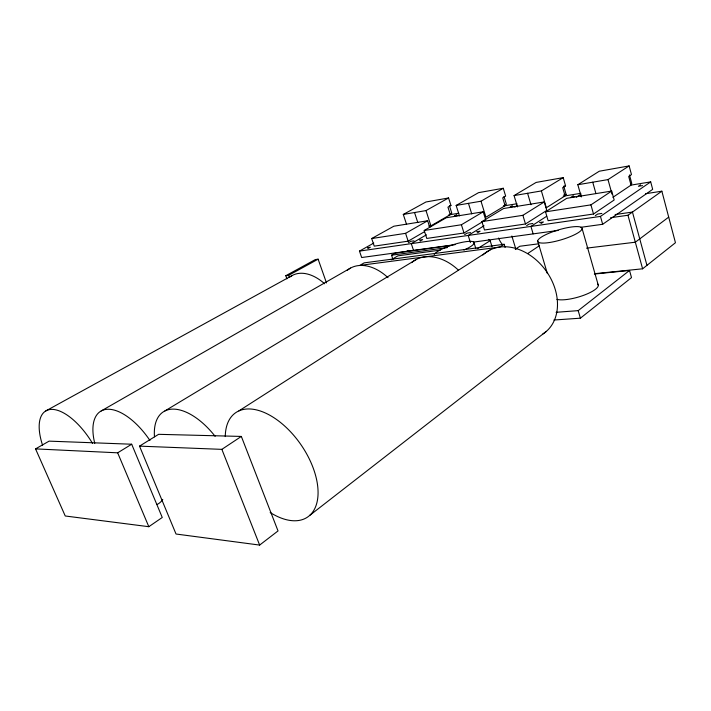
<?xml version="1.0" encoding="UTF-8"?>
<svg xmlns="http://www.w3.org/2000/svg" width="711" height="711" viewBox="0 0 711 711"><rect width="100%" height="100%" fill="white"/><g stroke="black" fill="none" stroke-linecap="round" stroke-linejoin="round"><path stroke-width="1.07" d="M553.878 320.03L580.398 318.181L631.51 277.61L629.528 270.464L594.352 274.046M594.911 273.664L642.602 268.802L675.45 242.727L661.861 191.188L645.552 193.73M556.091 312.307L578.194 310.636L629.528 270.464M309.72 515.395L546.35 331.37M259.639 545.079L278.028 530.93L241.34 436.43L158.606 434.323L139.516 446.135L176.026 534.023L259.639 545.079L221.868 449.361L139.516 446.135M668.704 217.122L635.332 242.202L586.504 248.148M610.589 217.717L627.964 215.255L661.861 191.188M580.94 227.289L602.67 224.285L652.68 189.348L650.698 181.892L631.039 185.109L612.891 197.338M148.821 526.7L162.25 517.475L131.686 444.224L49.077 441.14L35.55 448.89L65.243 515.99L148.821 526.7L117.662 452.818L35.55 448.89M455.093 244.646L361.668 257.524L359.473 251.099L600.457 216.411L650.698 181.892M595.303 215.664L597.693 214.038L601.897 213.424M640.549 184.824L638.407 186.282L642.513 185.615M593.507 214.02L614.162 200.013L611.691 191.063L566.729 198.316L545.524 211.842L548.11 220.668L593.507 214.02L590.93 204.866L611.691 191.063M527.811 253.489L539.471 245.65M630.426 184.505L631.812 183.571L629.475 174.942M221.868 449.361L241.34 436.43M515.288 249.223L519.812 246.255L538.831 243.784M581.296 196.965L577.83 184.736L608.003 179.599L629.137 165.921L631.475 174.595L628.693 176.435L631.039 185.109M540.964 223.547L543.417 221.956L539.569 222.525M546.697 216.268L530.921 226.418L533.143 233.875M576.381 197.16L581.02 194.174M504.126 244.282L499.815 247.064L359.757 265.416L364.183 262.866L504.126 244.282L505.094 247.437M238.887 410.905L490.048 249.988M526.638 225.627L529.1 224.054L532.886 223.494M573.359 195.738L571.137 197.16L574.861 196.556M525.473 223.983L546.759 210.429L544.279 201.942L503.584 208.51L481.898 221.61L484.484 229.991L525.473 223.983L522.887 215.317L544.279 201.942M517.466 206.901L514.071 195.587L536.112 182.434L563.21 177.626L565.565 185.864L563.752 186.175L566.107 194.379L563.236 196.183L580.78 193.321M577.83 184.736L599.293 171.218L629.137 165.921M477.534 248.646L490.155 240.691L492.048 246.815M565.565 185.864L562.694 187.651L565.058 195.889L546.315 207.763L541.391 190.939L563.21 177.626M117.662 452.818L131.686 444.224M477.596 232.737L480.094 231.208L476.619 231.715M484.031 225.787L468.185 235.448L470.406 242.531M514.782 207.017L517.572 205.31M464.638 234.621L467.145 233.101L470.566 232.595M512.355 205.657L510.08 207.034L513.466 206.483M485.702 219.868L483.213 211.798L446.206 217.77L424.218 230.471L426.796 238.443L463.999 232.995L484.76 220.437M504.161 205.523L506.356 204.199L503.992 196.396M164.908 410.922L416.131 259.577M424.218 230.471L461.403 224.756L483.213 211.798M391.263 259.755L397.938 255.836L440.287 250.112M406.452 251.498L408.292 250.414M420.148 241.073L422.681 239.589L419.517 240.051M392.925 259.328L391.548 255.196L395.076 253.143L450.872 245.455M426.413 234.817L411.296 243.642L413.509 250.379M408.363 242.78L410.896 241.313L414.015 240.851M456.711 214.695L454.409 216.037L457.502 215.531M481.009 201.213L503.281 188.264L505.654 196.112L502.713 197.845L505.086 205.692L485.933 217.219L481.009 201.213L456.151 205.443L459.439 215.886M429.808 227.493L427.64 220.766L393.841 226.214L371.684 238.54L374.253 246.139L408.158 241.171L424.387 231.768M428.831 226.16L430.919 225.84L450.33 214.633L447.957 207.15L450.943 205.461L448.579 197.969L425.96 201.986L403.297 214.446L406.568 224.409M101.211 410.94L350.505 268.091M371.684 238.54L405.581 233.332L427.64 220.766M456.151 205.443L478.583 192.645L503.281 188.264M367.827 248.663L370.369 247.224L367.48 247.65M359.473 251.099L373.764 243.082M403.297 214.446L426.005 210.58L448.579 197.969M286.924 278.828L285.795 275.717L288.622 275.353L318.128 259.186L326.5 282.934M45.78 410.958L291.865 275.699M285.795 275.717L315.302 259.586L318.128 259.186M450.943 205.461L449.432 205.719L451.787 213.176L448.81 214.882L458.799 213.256M514.071 195.587L541.391 190.939M563.965 194.725L566.107 194.379M503.424 205.959L516.977 203.746M481.898 221.61L522.887 215.317M545.524 211.842L590.93 204.866M615.113 214.562L632.452 212.065L646.948 265.345M473.65 242.087L558.135 230.435M391.548 255.196L447.379 247.588M488.439 239.376L490.155 240.691M288.622 275.353L289.359 277.379M405.581 233.332L408.158 241.171M414.54 212.527L417.81 222.596M426.005 210.58L430.919 225.84M461.403 224.756L463.999 232.995M473.855 242.229L475.837 248.566M468.451 203.355L471.74 213.904M511.858 236.008L515.893 249.312M537.649 240.86L547.372 273.575M527.589 193.285L530.975 204.724M578.194 310.636L580.398 318.181M582.113 228.595A23.161 5.155 -16.6 0 1 548.625 242.638A23.161 5.155 -16.6 0 1 548.883 233.279A23.161 5.155 -16.6 0 1 582.113 228.595L598.315 285.324M592.743 182.194L595.916 193.534M600.457 216.411L602.67 224.285M608.003 179.599L612.029 194.201M627.964 215.255L642.602 268.802M502.473 244.575A16.904 13.242 57.4 0 1 498.633 238.025M482.849 255.027A49.726 37.879 53.9 0 1 544.99 269.407A49.726 37.879 53.9 0 1 542.804 334.001M597.516 283.867A22.841 6.212 -16 0 1 584.478 295.003A22.841 6.212 -16 0 1 556.882 299.349M434.225 254.52A21.01 4.408 -17.9 0 1 465.332 241.758A21.01 4.408 -17.9 0 1 463.936 250.041M42.616 445.362A51.014 23.081 58.5 0 1 51.334 409.394A51.014 23.081 58.5 0 1 92.563 443.442M290.204 276.801A41.78 26.796 59.2 0 1 324.598 283.769M94.767 443.362A54.516 26.414 57.9 0 1 107.343 409.278A54.516 26.414 57.9 0 1 149.932 440.465M162.766 499.389A54.516 26.414 57.9 0 1 156.971 504.499M347.279 270.304A44.1 29.898 58.1 0 1 388.019 277.69M411.58 262.652A46.713 33.559 56.5 0 1 458.24 269.976M154.483 436.821A58.578 30.493 56.9 0 1 172.986 409.118A58.578 30.493 56.9 0 1 215.131 436.314M225.271 436.581A63.368 35.559 55.4 0 1 272.517 416.824A63.368 35.559 55.4 0 1 318.057 493.807A63.368 35.559 55.4 0 1 270.189 512.507"/></g></svg>
